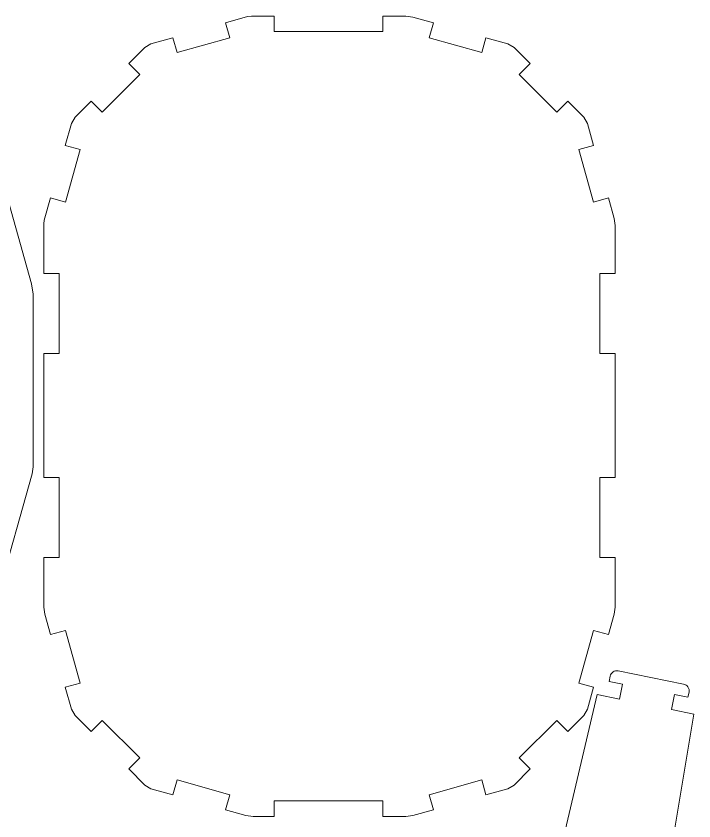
# Model space of a CAD drawing. Header units: millimetres. Extents: x -354 to 354, y -354 to 354.
# Drawn here: x 57 to 353.5, y 1.6 to 353.5 of the extents above; entities that cross this region are included whole.
import ezdxf

# ---------------------------------------------------------------- set-up
doc = ezdxf.new("R2010")
doc.units = ezdxf.units.MM
doc.header["$MEASUREMENT"] = 0
doc.layers.add('Camada 1', color=7, linetype='Continuous')

msp = doc.modelspace()

# ---------------------------------------------------------------- linework, layer by layer
at = {"layer": 'Camada 1', "color": 250, "lineweight": 20}
for points, knots in [([(46.1003, 293.9807), (46.1003, 293.9807), (4.9265, 335.1545), (4.9265, 335.1545), (4.9265, 335.1545), (4.9265, 335.1545), (0.0195, 338.0309), (0.0195, 338.0309), (0.0195, 338.0309), (0.0195, 338.0309), (-52.6412, 352.8885), (-52.6412, 352.8885), (-52.6412, 352.8885), (-52.6412, 352.8885), (-57.126, 353.509), (-57.126, 353.509), (-57.126, 353.509), (-57.126, 353.509), (-231.9644, 353.509), (-231.9644, 353.509), (-231.9644, 353.509), (-231.9644, 353.509), (-236.4492, 352.8885), (-236.4492, 352.8885), (-236.4492, 352.8885), (-236.4492, 352.8885), (-289.1099, 338.0309), (-289.1099, 338.0309), (-289.1099, 338.0309), (-289.1099, 338.0309), (-294.0169, 335.1545), (-294.0169, 335.1545), (-294.0169, 335.1545), (-294.0169, 335.1545), (-335.1907, 293.9807), (-335.1907, 293.9807), (-335.1907, 293.9807), (-335.1907, 293.9807), (-338.0671, 289.0737), (-338.0671, 289.0737), (-338.0671, 289.0737), (-338.0671, 289.0737), (-352.9247, 236.413), (-352.9247, 236.413), (-352.9247, 236.413), (-352.9247, 236.413), (-353.5452, 231.9282), (-353.5452, 231.9282), (-353.5452, 231.9282), (-353.5452, 231.9282), (-353.5452, 157.0898), (-353.5452, 157.0898), (-353.5452, 157.0898), (-353.5452, 157.0898), (-352.9247, 152.605), (-352.9247, 152.605), (-352.9247, 152.605), (-352.9247, 152.605), (-338.0671, 99.9443), (-338.0671, 99.9443), (-338.0671, 99.9443), (-338.0671, 99.9443), (-335.1907, 95.0373), (-335.1907, 95.0373), (-335.1907, 95.0373), (-335.1907, 95.0373), (-294.0169, 53.8635), (-294.0169, 53.8635), (-294.0169, 53.8635), (-294.0169, 53.8635), (-289.1099, 50.9871), (-289.1099, 50.9871), (-289.1099, 50.9871), (-289.1099, 50.9871), (-236.4492, 36.1295), (-236.4492, 36.1295), (-236.4492, 36.1295), (-236.4492, 36.1295), (-231.9644, 35.509), (-231.9644, 35.509), (-231.9644, 35.509), (-231.9644, 35.509), (-56.3964, 35.509), (-56.3964, 35.509), (-56.3964, 35.509), (-56.3964, 35.509), (-53.3434, 35.9314), (-53.3434, 35.9314), (-53.3434, 35.9314), (-53.3434, 35.9314), (0.0195, 50.9871), (0.0195, 50.9871), (0.0195, 50.9871), (0.0195, 50.9871), (4.9265, 53.8635), (4.9265, 53.8635), (4.9265, 53.8635), (4.9265, 53.8635), (46.1003, 95.0373), (46.1003, 95.0373), (46.1003, 95.0373), (46.1003, 95.0373), (48.9767, 99.9443), (48.9767, 99.9443), (48.9767, 99.9443), (48.9767, 99.9443), (64.0324, 153.3072), (64.0324, 153.3072), (64.0324, 153.3072), (64.0324, 153.3072), (64.4548, 156.3602), (64.4548, 156.3602), (64.4548, 156.3602), (64.4548, 156.3602), (64.4548, 231.9282), (64.4548, 231.9282), (64.4548, 231.9282), (64.4548, 231.9282), (63.8343, 236.413), (63.8343, 236.413), (63.8343, 236.413), (63.8343, 236.413), (48.9767, 289.0737), (48.9767, 289.0737), (48.9767, 289.0737), (48.9767, 289.0737), (46.1003, 293.9807), (46.1003, 293.9807)], [0, 0, 0, 0, 0.03030303, 0.03030303, 0.03030303, 0.03030303, 0.06060606, 0.06060606, 0.06060606, 0.06060606, 0.09090909, 0.09090909, 0.09090909, 0.09090909, 0.12121212, 0.12121212, 0.12121212, 0.12121212, 0.15151515, 0.15151515, 0.15151515, 0.15151515, 0.18181818, 0.18181818, 0.18181818, 0.18181818, 0.21212121, 0.21212121, 0.21212121, 0.21212121, 0.24242424, 0.24242424, 0.24242424, 0.24242424, 0.27272727, 0.27272727, 0.27272727, 0.27272727, 0.3030303, 0.3030303, 0.3030303, 0.3030303, 0.33333333, 0.33333333, 0.33333333, 0.33333333, 0.36363636, 0.36363636, 0.36363636, 0.36363636, 0.39393939, 0.39393939, 0.39393939, 0.39393939, 0.42424242, 0.42424242, 0.42424242, 0.42424242, 0.45454545, 0.45454545, 0.45454545, 0.45454545, 0.48484848, 0.48484848, 0.48484848, 0.48484848, 0.51515152, 0.51515152, 0.51515152, 0.51515152, 0.54545455, 0.54545455, 0.54545455, 0.54545455, 0.57575758, 0.57575758, 0.57575758, 0.57575758, 0.60606061, 0.60606061, 0.60606061, 0.60606061, 0.63636364, 0.63636364, 0.63636364, 0.63636364, 0.66666667, 0.66666667, 0.66666667, 0.66666667, 0.6969697, 0.6969697, 0.6969697, 0.6969697, 0.72727273, 0.72727273, 0.72727273, 0.72727273, 0.75757576, 0.75757576, 0.75757576, 0.75757576, 0.78787879, 0.78787879, 0.78787879, 0.78787879, 0.81818182, 0.81818182, 0.81818182, 0.81818182, 0.84848485, 0.84848485, 0.84848485, 0.84848485, 0.87878788, 0.87878788, 0.87878788, 0.87878788, 0.90909091, 0.90909091, 0.90909091, 0.90909091, 0.93939394, 0.93939394, 0.93939394, 0.93939394, 1, 1, 1, 1]), ([(319.1212, 95.109), (319.1212, 95.109), (319.1212, 116.7917), (319.1212, 116.7917), (319.1212, 116.7917), (319.1212, 116.7917), (312.3225, 116.7917), (312.3225, 116.7917), (312.3225, 116.7917), (312.3225, 116.7917), (312.3225, 151.7917), (312.3225, 151.7917), (312.3225, 151.7917), (312.3225, 151.7917), (319.1212, 151.7917), (319.1212, 151.7917), (319.1212, 151.7917), (319.1212, 151.7917), (319.1212, 205.9559), (319.1212, 205.9559), (319.1212, 205.9559), (319.1212, 205.9559), (312.3225, 205.9559), (312.3225, 205.9559), (312.3225, 205.9559), (312.3225, 205.9559), (312.3225, 240.9559), (312.3225, 240.9559), (312.3225, 240.9559), (312.3225, 240.9559), (319.1212, 240.9559), (319.1212, 240.9559), (319.1212, 240.9559), (319.1212, 240.9559), (319.1212, 261.909), (319.1212, 261.909), (319.1212, 261.909), (319.1212, 261.909), (318.6867, 265.0489), (318.6867, 265.0489), (318.6867, 265.0489), (318.6867, 265.0489), (316.1695, 273.971), (316.1695, 273.971), (316.1695, 273.971), (316.1695, 273.971), (309.6262, 272.1249), (309.6262, 272.1249), (309.6262, 272.1249), (309.6262, 272.1249), (303.1377, 295.1228), (303.1377, 295.1228), (303.1377, 295.1228), (303.1377, 295.1228), (309.6809, 296.9689), (309.6809, 296.9689), (309.6809, 296.9689), (309.6809, 296.9689), (306.9656, 306.5932), (306.9656, 306.5932), (306.9656, 306.5932), (306.9656, 306.5932), (305.3997, 309.2645), (305.3997, 309.2645), (305.3997, 309.2645), (305.3997, 309.2645), (298.3287, 316.3355), (298.3287, 316.3355), (298.3287, 316.3355), (298.3287, 316.3355), (293.5213, 311.5281), (293.5213, 311.5281), (293.5213, 311.5281), (293.5213, 311.5281), (277.1403, 327.9091), (277.1403, 327.9091), (277.1403, 327.9091), (277.1403, 327.9091), (281.9477, 332.7165), (281.9477, 332.7165), (281.9477, 332.7165), (281.9477, 332.7165), (274.8767, 339.7875), (274.8767, 339.7875), (274.8767, 339.7875), (274.8767, 339.7875), (272.2054, 341.3534), (272.2054, 341.3534), (272.2054, 341.3534), (272.2054, 341.3534), (262.5811, 344.0687), (262.5811, 344.0687), (262.5811, 344.0687), (262.5811, 344.0687), (260.735, 337.5255), (260.735, 337.5255), (260.735, 337.5255), (260.735, 337.5255), (237.7371, 344.014), (237.7371, 344.014), (237.7371, 344.014), (237.7371, 344.014), (239.5832, 350.5573), (239.5832, 350.5573), (239.5832, 350.5573), (239.5832, 350.5573), (230.6611, 353.0745), (230.6611, 353.0745), (230.6611, 353.0745), (230.6611, 353.0745), (227.5212, 353.509), (227.5212, 353.509), (227.5212, 353.509), (227.5212, 353.509), (217.5212, 353.509), (217.5212, 353.509), (217.5212, 353.509), (217.5212, 353.509), (217.5212, 346.7103), (217.5212, 346.7103), (217.5212, 346.7103), (217.5212, 346.7103), (169.9916, 346.7103), (169.9916, 346.7103), (169.9916, 346.7103), (169.9916, 346.7103), (169.9916, 353.509), (169.9916, 353.509), (169.9916, 353.509), (169.9916, 353.509), (159.9916, 353.509), (159.9916, 353.509), (159.9916, 353.509), (159.9916, 353.509), (158.2835, 353.2727), (158.2835, 353.2727), (158.2835, 353.2727), (158.2835, 353.2727), (148.6592, 350.5573), (148.6592, 350.5573), (148.6592, 350.5573), (148.6592, 350.5573), (150.5053, 344.014), (150.5053, 344.014), (150.5053, 344.014), (150.5053, 344.014), (127.5074, 337.5255), (127.5074, 337.5255), (127.5074, 337.5255), (127.5074, 337.5255), (125.6613, 344.0687), (125.6613, 344.0687), (125.6613, 344.0687), (125.6613, 344.0687), (116.037, 341.3534), (116.037, 341.3534), (116.037, 341.3534), (116.037, 341.3534), (113.3657, 339.7875), (113.3657, 339.7875), (113.3657, 339.7875), (113.3657, 339.7875), (106.2947, 332.7165), (106.2947, 332.7165), (106.2947, 332.7165), (106.2947, 332.7165), (111.1021, 327.9091), (111.1021, 327.9091), (111.1021, 327.9091), (111.1021, 327.9091), (94.7211, 311.5281), (94.7211, 311.5281), (94.7211, 311.5281), (94.7211, 311.5281), (89.9137, 316.3355), (89.9137, 316.3355), (89.9137, 316.3355), (89.9137, 316.3355), (82.8427, 309.2645), (82.8427, 309.2645), (82.8427, 309.2645), (82.8427, 309.2645), (81.2768, 306.5932), (81.2768, 306.5932), (81.2768, 306.5932), (81.2768, 306.5932), (78.5615, 296.9689), (78.5615, 296.9689), (78.5615, 296.9689), (78.5615, 296.9689), (85.1047, 295.1228), (85.1047, 295.1228), (85.1047, 295.1228), (85.1047, 295.1228), (78.6162, 272.1249), (78.6162, 272.1249), (78.6162, 272.1249), (78.6162, 272.1249), (72.0729, 273.971), (72.0729, 273.971), (72.0729, 273.971), (72.0729, 273.971), (69.3575, 264.3467), (69.3575, 264.3467), (69.3575, 264.3467), (69.3575, 264.3467), (69.1212, 262.6386), (69.1212, 262.6386), (69.1212, 262.6386), (69.1212, 262.6386), (69.1212, 240.9559), (69.1212, 240.9559), (69.1212, 240.9559), (69.1212, 240.9559), (75.9199, 240.9559), (75.9199, 240.9559), (75.9199, 240.9559), (75.9199, 240.9559), (75.9199, 205.9559), (75.9199, 205.9559), (75.9199, 205.9559), (75.9199, 205.9559), (69.1212, 205.9559), (69.1212, 205.9559), (69.1212, 205.9559), (69.1212, 205.9559), (69.1212, 151.7917), (69.1212, 151.7917), (69.1212, 151.7917), (69.1212, 151.7917), (75.9199, 151.7917), (75.9199, 151.7917), (75.9199, 151.7917), (75.9199, 151.7917), (75.9199, 116.7917), (75.9199, 116.7917), (75.9199, 116.7917), (75.9199, 116.7917), (69.1212, 116.7917), (69.1212, 116.7917), (69.1212, 116.7917), (69.1212, 116.7917), (69.1212, 95.109), (69.1212, 95.109), (69.1212, 95.109), (69.1212, 95.109), (69.5557, 91.9691), (69.5557, 91.9691), (69.5557, 91.9691), (69.5557, 91.9691), (72.0729, 83.047), (72.0729, 83.047), (72.0729, 83.047), (72.0729, 83.047), (78.6162, 84.8931), (78.6162, 84.8931), (78.6162, 84.8931), (78.6162, 84.8931), (85.1047, 61.8952), (85.1047, 61.8952), (85.1047, 61.8952), (85.1047, 61.8952), (78.5615, 60.0491), (78.5615, 60.0491), (78.5615, 60.0491), (78.5615, 60.0491), (81.2768, 50.4248), (81.2768, 50.4248), (81.2768, 50.4248), (81.2768, 50.4248), (82.8427, 47.7535), (82.8427, 47.7535), (82.8427, 47.7535), (82.8427, 47.7535), (89.9137, 40.6825), (89.9137, 40.6825), (89.9137, 40.6825), (89.9137, 40.6825), (94.7211, 45.4899), (94.7211, 45.4899), (94.7211, 45.4899), (94.7211, 45.4899), (111.1021, 29.1089), (111.1021, 29.1089), (111.1021, 29.1089), (111.1021, 29.1089), (106.2947, 24.3015), (106.2947, 24.3015), (106.2947, 24.3015), (106.2947, 24.3015), (113.3657, 17.2305), (113.3657, 17.2305), (113.3657, 17.2305), (113.3657, 17.2305), (116.037, 15.6646), (116.037, 15.6646), (116.037, 15.6646), (116.037, 15.6646), (125.6613, 12.9493), (125.6613, 12.9493), (125.6613, 12.9493), (125.6613, 12.9493), (127.5074, 19.4925), (127.5074, 19.4925), (127.5074, 19.4925), (127.5074, 19.4925), (150.5053, 13.004), (150.5053, 13.004), (150.5053, 13.004), (150.5053, 13.004), (148.6592, 6.4607), (148.6592, 6.4607), (148.6592, 6.4607), (148.6592, 6.4607), (157.5813, 3.9435), (157.5813, 3.9435), (157.5813, 3.9435), (157.5813, 3.9435), (160.7212, 3.509), (160.7212, 3.509), (160.7212, 3.509), (160.7212, 3.509), (169.9916, 3.509), (169.9916, 3.509), (169.9916, 3.509), (169.9916, 3.509), (169.9916, 10.3077), (169.9916, 10.3077), (169.9916, 10.3077), (169.9916, 10.3077), (217.5212, 10.3077), (217.5212, 10.3077), (217.5212, 10.3077), (217.5212, 10.3077), (217.5212, 3.509), (217.5212, 3.509), (217.5212, 3.509), (217.5212, 3.509), (227.5212, 3.509), (227.5212, 3.509), (227.5212, 3.509), (227.5212, 3.509), (230.6611, 3.9435), (230.6611, 3.9435), (230.6611, 3.9435), (230.6611, 3.9435), (239.5832, 6.4607), (239.5832, 6.4607), (239.5832, 6.4607), (239.5832, 6.4607), (237.7371, 13.004), (237.7371, 13.004), (237.7371, 13.004), (237.7371, 13.004), (260.735, 19.4925), (260.735, 19.4925), (260.735, 19.4925), (260.735, 19.4925), (262.5811, 12.9493), (262.5811, 12.9493), (262.5811, 12.9493), (262.5811, 12.9493), (272.2054, 15.6646), (272.2054, 15.6646), (272.2054, 15.6646), (272.2054, 15.6646), (274.8767, 17.2305), (274.8767, 17.2305), (274.8767, 17.2305), (274.8767, 17.2305), (281.9477, 24.3015), (281.9477, 24.3015), (281.9477, 24.3015), (281.9477, 24.3015), (277.1403, 29.1089), (277.1403, 29.1089), (277.1403, 29.1089), (277.1403, 29.1089), (293.5213, 45.4899), (293.5213, 45.4899), (293.5213, 45.4899), (293.5213, 45.4899), (298.3287, 40.6825), (298.3287, 40.6825), (298.3287, 40.6825), (298.3287, 40.6825), (305.3997, 47.7535), (305.3997, 47.7535), (305.3997, 47.7535), (305.3997, 47.7535), (306.9656, 50.4248), (306.9656, 50.4248), (306.9656, 50.4248), (306.9656, 50.4248), (309.6809, 60.0491), (309.6809, 60.0491), (309.6809, 60.0491), (309.6809, 60.0491), (303.1377, 61.8952), (303.1377, 61.8952), (303.1377, 61.8952), (303.1377, 61.8952), (309.6262, 84.8931), (309.6262, 84.8931), (309.6262, 84.8931), (309.6262, 84.8931), (316.1695, 83.047), (316.1695, 83.047), (316.1695, 83.047), (316.1695, 83.047), (318.6867, 91.9691), (318.6867, 91.9691), (318.6867, 91.9691), (318.6867, 91.9691), (319.1212, 95.109), (319.1212, 95.109)], [0, 0, 0, 0, 0.00952381, 0.00952381, 0.00952381, 0.00952381, 0.01904762, 0.01904762, 0.01904762, 0.01904762, 0.02857143, 0.02857143, 0.02857143, 0.02857143, 0.03809524, 0.03809524, 0.03809524, 0.03809524, 0.04761905, 0.04761905, 0.04761905, 0.04761905, 0.05714286, 0.05714286, 0.05714286, 0.05714286, 0.06666667, 0.06666667, 0.06666667, 0.06666667, 0.07619048, 0.07619048, 0.07619048, 0.07619048, 0.08571429, 0.08571429, 0.08571429, 0.08571429, 0.0952381, 0.0952381, 0.0952381, 0.0952381, 0.1047619, 0.1047619, 0.1047619, 0.1047619, 0.11428571, 0.11428571, 0.11428571, 0.11428571, 0.12380952, 0.12380952, 0.12380952, 0.12380952, 0.13333333, 0.13333333, 0.13333333, 0.13333333, 0.14285714, 0.14285714, 0.14285714, 0.14285714, 0.15238095, 0.15238095, 0.15238095, 0.15238095, 0.16190476, 0.16190476, 0.16190476, 0.16190476, 0.17142857, 0.17142857, 0.17142857, 0.17142857, 0.18095238, 0.18095238, 0.18095238, 0.18095238, 0.19047619, 0.19047619, 0.19047619, 0.19047619, 0.2, 0.2, 0.2, 0.2, 0.20952381, 0.20952381, 0.20952381, 0.20952381, 0.21904762, 0.21904762, 0.21904762, 0.21904762, 0.22857143, 0.22857143, 0.22857143, 0.22857143, 0.23809524, 0.23809524, 0.23809524, 0.23809524, 0.24761905, 0.24761905, 0.24761905, 0.24761905, 0.25714286, 0.25714286, 0.25714286, 0.25714286, 0.26666667, 0.26666667, 0.26666667, 0.26666667, 0.27619048, 0.27619048, 0.27619048, 0.27619048, 0.28571429, 0.28571429, 0.28571429, 0.28571429, 0.2952381, 0.2952381, 0.2952381, 0.2952381, 0.3047619, 0.3047619, 0.3047619, 0.3047619, 0.31428571, 0.31428571, 0.31428571, 0.31428571, 0.32380952, 0.32380952, 0.32380952, 0.32380952, 0.33333333, 0.33333333, 0.33333333, 0.33333333, 0.34285714, 0.34285714, 0.34285714, 0.34285714, 0.35238095, 0.35238095, 0.35238095, 0.35238095, 0.36190476, 0.36190476, 0.36190476, 0.36190476, 0.37142857, 0.37142857, 0.37142857, 0.37142857, 0.38095238, 0.38095238, 0.38095238, 0.38095238, 0.39047619, 0.39047619, 0.39047619, 0.39047619, 0.4, 0.4, 0.4, 0.4, 0.40952381, 0.40952381, 0.40952381, 0.40952381, 0.41904762, 0.41904762, 0.41904762, 0.41904762, 0.42857143, 0.42857143, 0.42857143, 0.42857143, 0.43809524, 0.43809524, 0.43809524, 0.43809524, 0.44761905, 0.44761905, 0.44761905, 0.44761905, 0.45714286, 0.45714286, 0.45714286, 0.45714286, 0.46666667, 0.46666667, 0.46666667, 0.46666667, 0.47619048, 0.47619048, 0.47619048, 0.47619048, 0.48571429, 0.48571429, 0.48571429, 0.48571429, 0.4952381, 0.4952381, 0.4952381, 0.4952381, 0.5047619, 0.5047619, 0.5047619, 0.5047619, 0.51428571, 0.51428571, 0.51428571, 0.51428571, 0.52380952, 0.52380952, 0.52380952, 0.52380952, 0.53333333, 0.53333333, 0.53333333, 0.53333333, 0.54285714, 0.54285714, 0.54285714, 0.54285714, 0.55238095, 0.55238095, 0.55238095, 0.55238095, 0.56190476, 0.56190476, 0.56190476, 0.56190476, 0.57142857, 0.57142857, 0.57142857, 0.57142857, 0.58095238, 0.58095238, 0.58095238, 0.58095238, 0.59047619, 0.59047619, 0.59047619, 0.59047619, 0.6, 0.6, 0.6, 0.6, 0.60952381, 0.60952381, 0.60952381, 0.60952381, 0.61904762, 0.61904762, 0.61904762, 0.61904762, 0.62857143, 0.62857143, 0.62857143, 0.62857143, 0.63809524, 0.63809524, 0.63809524, 0.63809524, 0.64761905, 0.64761905, 0.64761905, 0.64761905, 0.65714286, 0.65714286, 0.65714286, 0.65714286, 0.66666667, 0.66666667, 0.66666667, 0.66666667, 0.67619048, 0.67619048, 0.67619048, 0.67619048, 0.68571429, 0.68571429, 0.68571429, 0.68571429, 0.6952381, 0.6952381, 0.6952381, 0.6952381, 0.7047619, 0.7047619, 0.7047619, 0.7047619, 0.71428571, 0.71428571, 0.71428571, 0.71428571, 0.72380952, 0.72380952, 0.72380952, 0.72380952, 0.73333333, 0.73333333, 0.73333333, 0.73333333, 0.74285714, 0.74285714, 0.74285714, 0.74285714, 0.75238095, 0.75238095, 0.75238095, 0.75238095, 0.76190476, 0.76190476, 0.76190476, 0.76190476, 0.77142857, 0.77142857, 0.77142857, 0.77142857, 0.78095238, 0.78095238, 0.78095238, 0.78095238, 0.79047619, 0.79047619, 0.79047619, 0.79047619, 0.8, 0.8, 0.8, 0.8, 0.80952381, 0.80952381, 0.80952381, 0.80952381, 0.81904762, 0.81904762, 0.81904762, 0.81904762, 0.82857143, 0.82857143, 0.82857143, 0.82857143, 0.83809524, 0.83809524, 0.83809524, 0.83809524, 0.84761905, 0.84761905, 0.84761905, 0.84761905, 0.85714286, 0.85714286, 0.85714286, 0.85714286, 0.86666667, 0.86666667, 0.86666667, 0.86666667, 0.87619048, 0.87619048, 0.87619048, 0.87619048, 0.88571429, 0.88571429, 0.88571429, 0.88571429, 0.8952381, 0.8952381, 0.8952381, 0.8952381, 0.9047619, 0.9047619, 0.9047619, 0.9047619, 0.91428571, 0.91428571, 0.91428571, 0.91428571, 0.92380952, 0.92380952, 0.92380952, 0.92380952, 0.93333333, 0.93333333, 0.93333333, 0.93333333, 0.94285714, 0.94285714, 0.94285714, 0.94285714, 0.95238095, 0.95238095, 0.95238095, 0.95238095, 0.96190476, 0.96190476, 0.96190476, 0.96190476, 0.97142857, 0.97142857, 0.97142857, 0.97142857, 0.98095238, 0.98095238, 0.98095238, 0.98095238, 1, 1, 1, 1]), ([(267.8806, -127.073), (267.8806, -127.073), (311.2272, 56.8148), (311.2272, 56.8148), (311.2272, 56.8148), (311.2272, 56.8148), (321.0307, 54.8424), (321.0307, 54.8424), (321.0307, 54.8424), (321.0307, 54.8424), (322.3522, 61.4108), (322.3522, 61.4108), (322.3522, 61.4108), (322.3522, 61.4108), (316.4701, 62.5942), (316.4701, 62.5942), (316.4701, 62.5942), (316.4701, 62.5942), (316.9237, 64.849), (316.9237, 64.849), (316.9237, 64.849), (317.0807, 65.629), (317.5411, 66.3148), (318.2035, 66.7553), (318.2035, 66.7553), (318.8661, 67.1959), (319.6765, 67.3552), (320.4566, 67.1983), (320.4566, 67.1983), (320.4566, 67.1983), (349.0496, 61.4456), (349.0496, 61.4456), (349.0496, 61.4456), (349.8296, 61.2887), (350.5154, 60.8283), (350.9559, 60.1658), (350.9559, 60.1658), (351.3965, 59.5032), (351.5559, 58.6928), (351.3989, 57.9128), (351.3989, 57.9128), (351.3989, 57.9128), (350.9453, 55.6581), (350.9453, 55.6581), (350.9453, 55.6581), (350.9453, 55.6581), (345.0632, 56.8415), (345.0632, 56.8415), (345.0632, 56.8415), (345.0632, 56.8415), (343.7416, 50.2731), (343.7416, 50.2731), (343.7416, 50.2731), (343.7416, 50.2731), (353.5451, 48.3008), (353.5451, 48.3008), (353.5451, 48.3008), (353.5451, 48.3008), (322.4042, -138.0427), (322.4042, -138.0427), (322.4042, -138.0427), (322.4042, -138.0427), (312.6008, -136.0704), (312.6008, -136.0704), (312.6008, -136.0704), (312.6008, -136.0704), (311.4173, -141.9524), (311.4173, -141.9524), (311.4173, -141.9524), (311.4173, -141.9524), (276.5006, -134.9276), (276.5006, -134.9276), (276.5006, -134.9276), (276.5006, -134.9276), (277.6841, -129.0454), (277.6841, -129.0454), (277.6841, -129.0454), (277.6841, -129.0454), (267.8806, -127.073), (267.8806, -127.073)], [0, 0, 0, 0, 0.04761905, 0.04761905, 0.04761905, 0.04761905, 0.0952381, 0.0952381, 0.0952381, 0.0952381, 0.14285714, 0.14285714, 0.14285714, 0.14285714, 0.19047619, 0.19047619, 0.19047619, 0.19047619, 0.23809524, 0.23809524, 0.23809524, 0.23809524, 0.28571429, 0.28571429, 0.28571429, 0.28571429, 0.33333333, 0.33333333, 0.33333333, 0.33333333, 0.38095238, 0.38095238, 0.38095238, 0.38095238, 0.42857143, 0.42857143, 0.42857143, 0.42857143, 0.47619048, 0.47619048, 0.47619048, 0.47619048, 0.52380952, 0.52380952, 0.52380952, 0.52380952, 0.57142857, 0.57142857, 0.57142857, 0.57142857, 0.61904762, 0.61904762, 0.61904762, 0.61904762, 0.66666667, 0.66666667, 0.66666667, 0.66666667, 0.71428571, 0.71428571, 0.71428571, 0.71428571, 0.76190476, 0.76190476, 0.76190476, 0.76190476, 0.80952381, 0.80952381, 0.80952381, 0.80952381, 0.85714286, 0.85714286, 0.85714286, 0.85714286, 0.9047619, 0.9047619, 0.9047619, 0.9047619, 1, 1, 1, 1])]:
    msp.add_open_spline(points, degree=3, knots=knots, dxfattribs=at)

doc.saveas('drawing.dxf')
